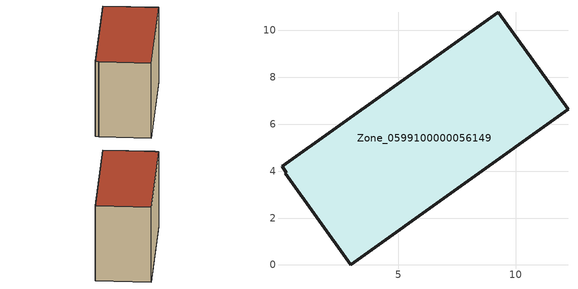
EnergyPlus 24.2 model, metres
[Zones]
Zone_0599100000056149
 floor ground (C_G): 0.19,3.9 0.23,3.94 0.04,4.2 9.26,10.78 12.23,6.62 2.98,0 z0
 wall outside (C_F): 2.98,0 12.23,6.62 9.26,10.78 0.04,4.2 0.23,3.94 0.19,3.9 2.98,0 z0:7.66
 roof outside (C_R): 0.23,3.94 0.19,3.9 2.98,0 12.23,6.62 9.26,10.78 0.04,4.2 z7.66
[BUILDING]
Pand.0599100000056149: North Axis=0; Terrain=City; Loads Convergence Tolerance Value=0.04; Temperature Convergence Tolerance Value=0.4; Solar Distribution=FullExterior; Maximum Number of Warmup Days=25; Minimum Number of Warmup Days=1
[Site:Location]
Rotterdam.The.Hague.AP_ZH_NLD Design_Conditions: Latitude=51.96; Longitude=4.45; Time Zone=1; Elevation=-4.5
[SITE:GROUNDTEMPERATURE:BUILDINGSURFACE]
18, 18, 18, 18, 18, 18, 18, 18, 18, 18, 18, 18
[MATERIAL] Thermal Absorptance=0.9; Solar Absorptance=0.7; Visible Absorptance=0.7
Name | Roughness | Thickness | Conductivity | Density | Specific Heat
G.TI.1975-1991 | MediumSmooth | 0.15 | 0.288461 | 540 | 1210
F.TI.1975-1991 | Rough | 0.3 | 0.230769 | 1920 | 840
R.TI.1975-1991 | MediumRough | 0.2 | 0.153846 | 1500 | 1000
[CONSTRUCTION]
C_G: G.TI.1975-1991
C_F: F.TI.1975-1991
C_R: R.TI.1975-1991
[ZONE]
Zone_0599100000056149: Type=1; Multiplier=1; Ceiling Height=Autocalculate; Volume=Autocalculate; Floor Area=autocalculate; Part of Total Floor Area=Yes
[ZONEINFILTRATION:DESIGNFLOWRATE]
Infil_Zone_0599100000056149: Zone or ZoneList or Space or SpaceList=Zone_0599100000056149; Schedule=AlwaysOn; Design Flow Rate Calculation Method=Flow/Area; Flow Rate per Floor Area=0.003; Constant Term Coefficient=1; Temperature Term Coefficient=0; Velocity Term Coefficient=0; Velocity Squared Term Coefficient=0
[HVACTEMPLATE:ZONE:IDEALLOADSAIRSYSTEM]
Zone_0599100000056149: Maximum Heating Supply Air Temperature=50; Minimum Cooling Supply Air Temperature=13; Maximum Heating Supply Air Humidity Ratio=0.0156; Minimum Cooling Supply Air Humidity Ratio=0.0077; Heating Limit=NoLimit; Cooling Limit=NoLimit; Dehumidification Control Type=ConstantSensibleHeatRatio; Cooling Sensible Heat Ratio=0.7; Dehumidification Setpoint=60; Humidification Control Type=None; Humidification Setpoint=30; Outdoor Air Method=None; Outdoor Air Flow Rate per Person=0.00944; Outdoor Air Flow Rate per Zone Floor Area=0; Outdoor Air Flow Rate per Zone=0; Demand Controlled Ventilation Type=None; Outdoor Air Economizer Type=NoEconomizer; Heat Recovery Type=None; Sensible Heat Recovery Effectiveness=0.7; Latent Heat Recovery Effectiveness=0.65
[ZONECONTROL:THERMOSTAT]
ThermostatControl_Zone_0599100000056149: Zone or ZoneList=Zone_0599100000056149; Control Type Schedule=DualSetpointControlType; Control 1=Thermostat_Zone_0599100000056149; Temperature Difference Between Cutout And Setpoint=0
[THERMOSTATSETPOINT:DUALSETPOINT]
Thermostat_Zone_0599100000056149: Heating Setpoint Temperature Schedule=HeatingSetpoint_Zone_0599100000056149; Cooling Setpoint Temperature Schedule=CoolingSetpoint_Zone_0599100000056149
[SCHEDULE:COMPACT]
HeatingSetpoint_Zone_0599100000056149: Through: 12/31, For: AllDays, Until: 24:00, 21
CoolingSetpoint_Zone_0599100000056149: Through: 12/31, For: AllDays, Until: 24:00, 24
DualSetpointControlType: Through: 12/31, For: AllDays, Until: 24:00, 4
AlwaysOn: Through: 12/31, For: AllDays, Until: 24:00, 1
